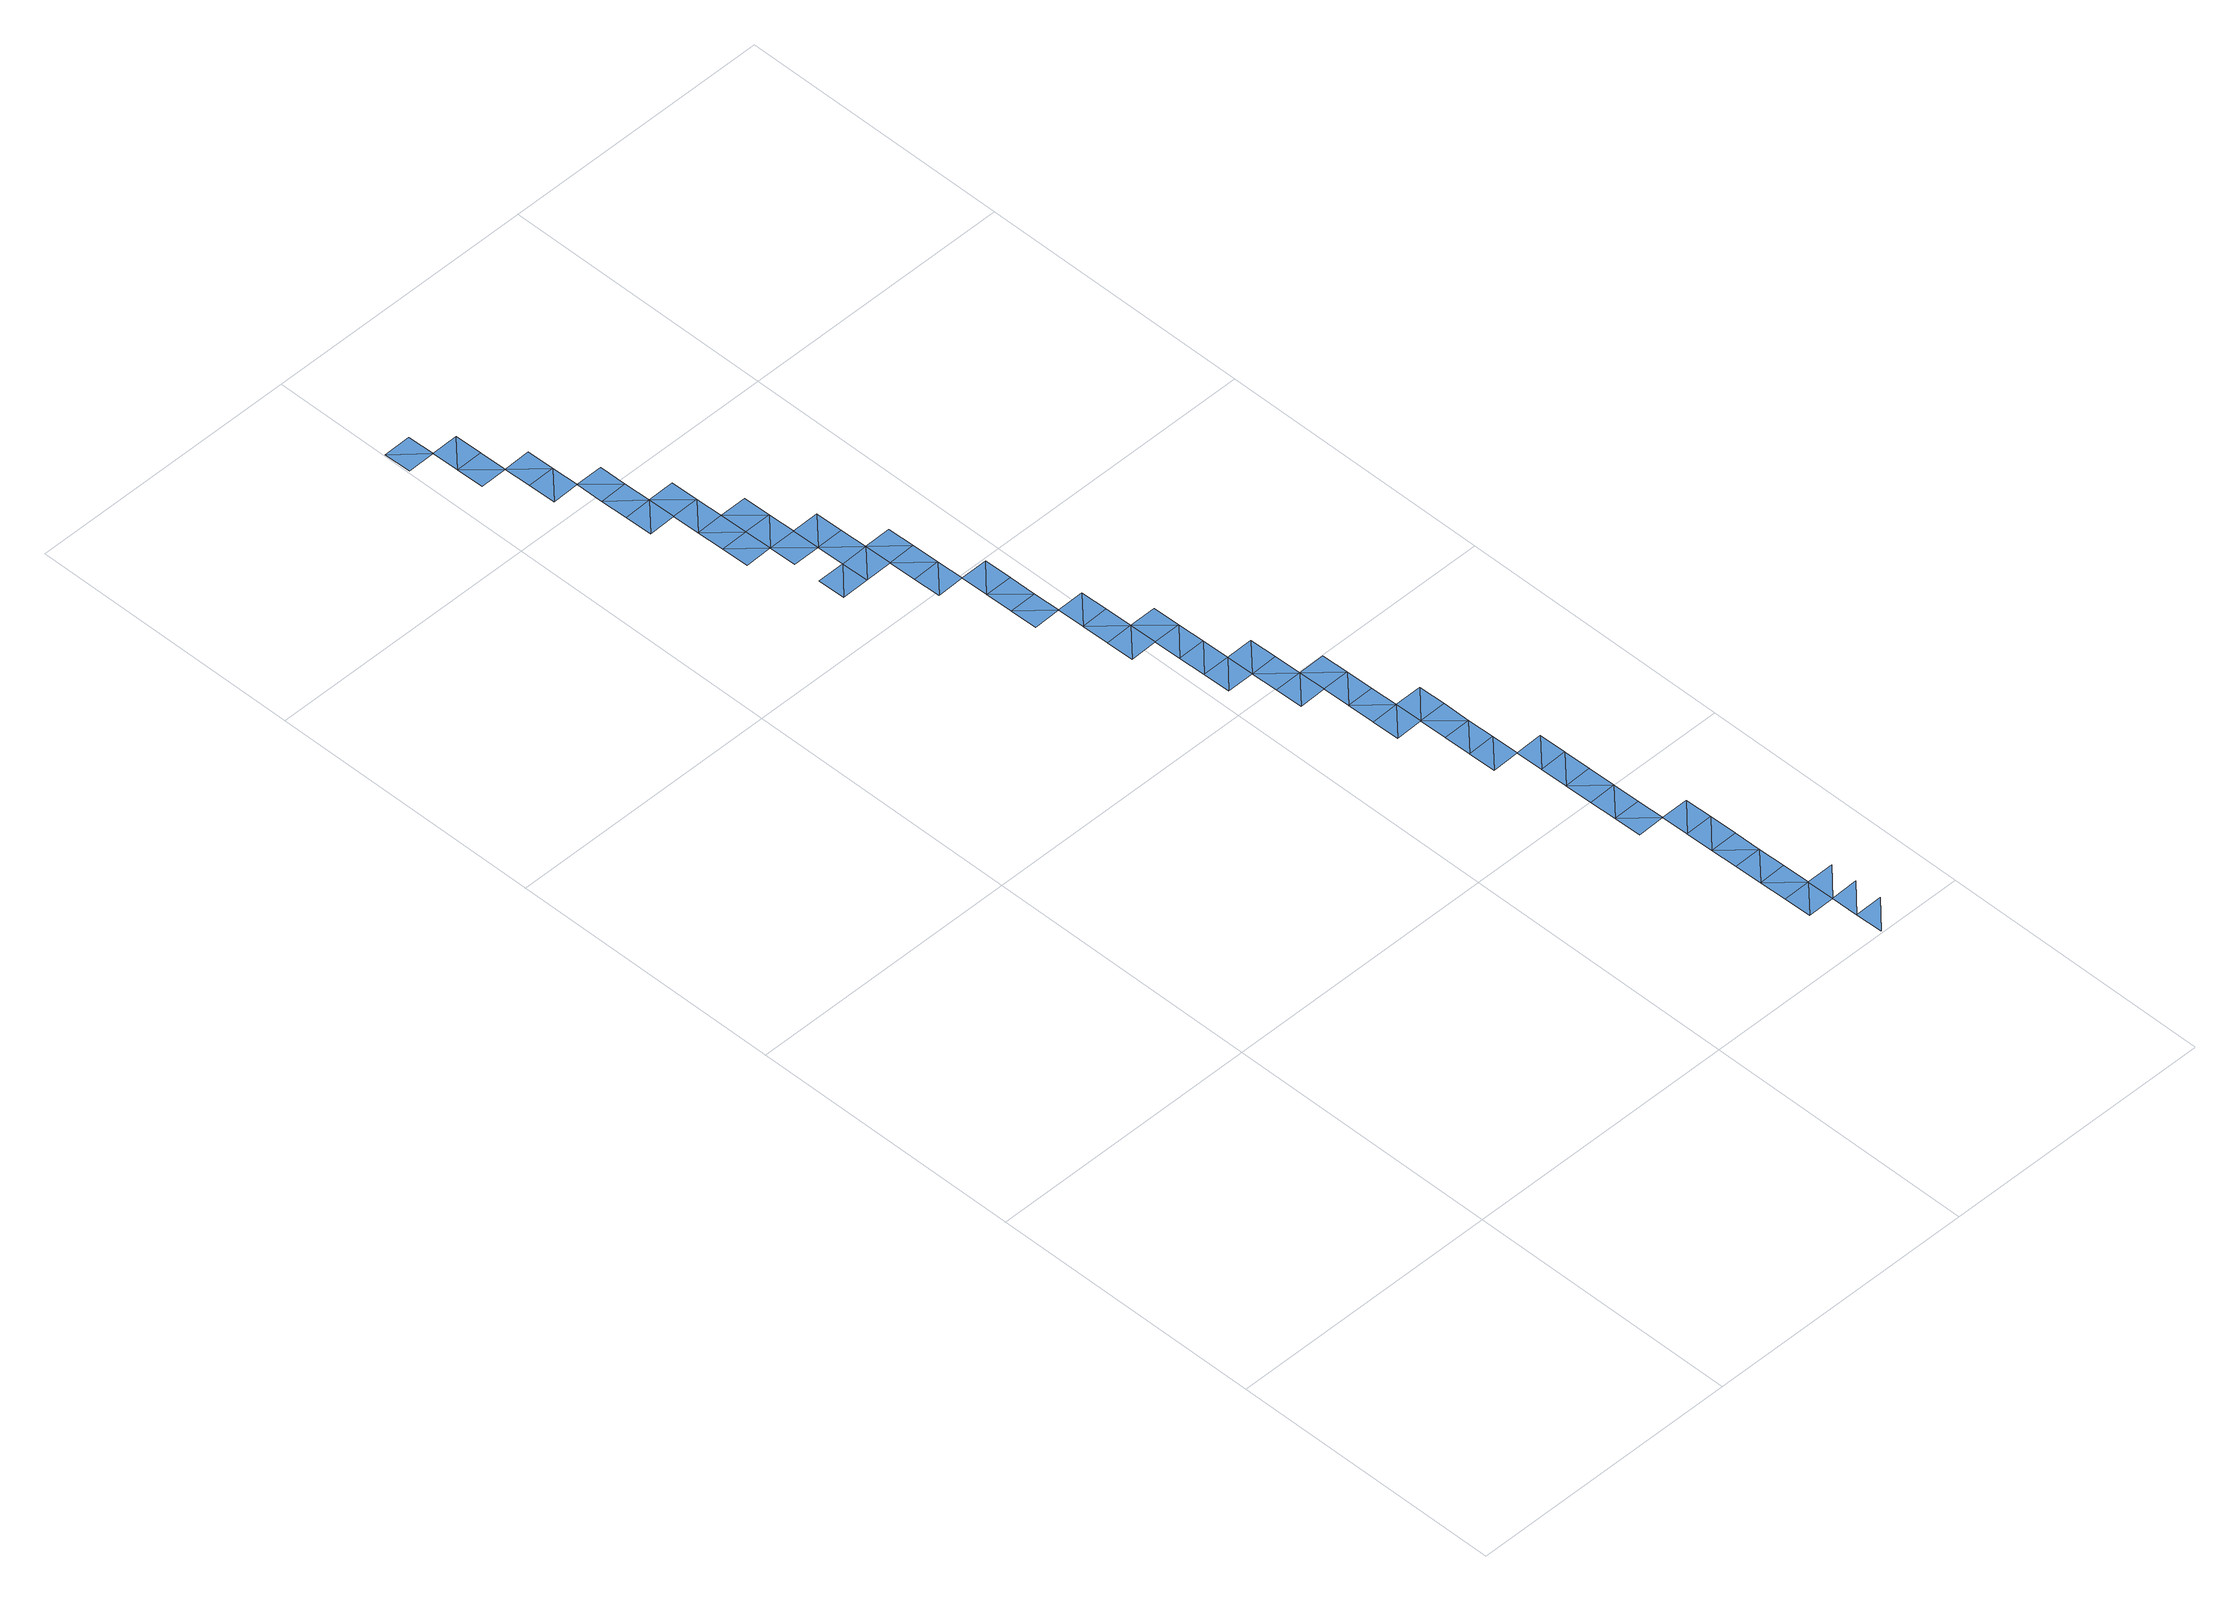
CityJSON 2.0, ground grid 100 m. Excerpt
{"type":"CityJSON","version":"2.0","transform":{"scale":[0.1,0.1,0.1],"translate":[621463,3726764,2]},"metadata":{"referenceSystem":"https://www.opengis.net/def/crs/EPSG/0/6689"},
"CityObjects":{
"waterbody1":{"type":"WaterBody","attributes":{"name":"福岡県津波浸水想定図","class":"1140","function":"2","WaterBodyTsunamiRiskAttribute.description":"1","WaterBodyTsunamiRiskAttribute.rank":"3"},"geometry":[{"type":"MultiSurface","lod":"1","boundaries":[[[0,1,2]],[[0,2,3]],[[4,5,6]],[[7,8,9]],[[9,10,7]],[[6,11,12]],[[13,14,8]],[[10,15,7]],[[6,5,11]],[[12,16,15]],[[8,7,13]],[[16,7,15]],[[12,11,17]],[[18,14,13]],[[12,17,16]],[[5,19,11]],[[7,16,20]],[[21,22,23]],[[17,11,19]],[[5,24,19]],[[25,24,23]],[[17,19,26]],[[27,23,22]],[[28,29,30]],[[31,32,33]],[[34,35,36]],[[29,37,30]],[[23,27,25]],[[38,34,36]],[[39,40,41]],[[42,43,35]],[[32,44,45]],[[28,46,29]],[[47,48,49]],[[50,51,52]],[[53,54,41]],[[37,55,56]],[[57,58,59]],[[32,31,60]],[[61,52,51]],[[62,46,43]],[[58,38,59]],[[37,29,63]],[[44,32,60]],[[48,64,49]],[[65,31,54]],[[62,29,46]],[[35,34,42]],[[66,67,68]],[[69,70,71]],[[72,73,74]],[[37,63,55]],[[57,75,58]],[[74,49,72]],[[62,43,42]],[[76,34,38]],[[72,49,64]],[[77,76,38]],[[66,78,67]],[[79,80,81]],[[73,82,83]],[[38,58,77]],[[71,84,69]],[[85,29,62]],[[48,70,86]],[[87,73,72]],[[70,69,86]],[[82,73,87]],[[88,80,79]]]}]},
"waterbody2":{"type":"WaterBody","attributes":{"name":"福岡県津波浸水想定図","class":"1140","function":"2","WaterBodyTsunamiRiskAttribute.description":"1","WaterBodyTsunamiRiskAttribute.rank":"2"},"geometry":[{"type":"MultiSurface","lod":"1","boundaries":[[[89,90,91]],[[92,93,94]],[[91,90,95]],[[94,14,92]],[[5,96,23]],[[24,5,23]],[[97,22,21]],[[98,99,100]],[[97,101,22]],[[56,102,103]],[[98,101,99]],[[104,31,33]],[[54,31,104]],[[105,52,102]],[[56,105,102]],[[100,61,98]],[[106,101,98]],[[50,52,105]],[[44,71,45]],[[66,68,107]],[[108,109,110]],[[80,66,107]],[[44,84,71]],[[111,108,110]],[[79,81,109]],[[109,108,79]]]}]},
"waterbody3":{"type":"WaterBody","attributes":{"name":"福岡県津波浸水想定図","class":"1140","function":"2","WaterBodyTsunamiRiskAttribute.description":"1","WaterBodyTsunamiRiskAttribute.rank":"4"},"geometry":[{"type":"MultiSurface","lod":"1","boundaries":[[[95,112,91]],[[2,91,112]],[[92,90,93]],[[90,92,113]],[[22,101,106]],[[114,22,106]],[[67,115,75]],[[78,115,67]],[[115,58,75]],[[116,66,80]],[[111,83,117]],[[83,82,117]],[[58,115,118]],[[116,80,88]]]}]},
"waterbody4":{"type":"WaterBody","attributes":{"name":"福岡県津波浸水想定図","class":"1140","function":"2","WaterBodyTsunamiRiskAttribute.description":"1","WaterBodyTsunamiRiskAttribute.rank":"1"},"geometry":[{"type":"MultiSurface","lod":"1","boundaries":[[[21,119,120]],[[21,120,97]]]}]}
},
"vertices":[
[6,4572,1],[8,4472,2],[108,4474,2],[106,4574,1],[427,3480,3],[527,3482,3],[425,3580,2],[419,3880,2],[317,3978,1],[319,3878,2],[321,3778,2],[525,3582,2],[423,3680,2],[417,3980,1],[316,4078,2],[421,3780,2],[521,3782,1],[523,3682,2],[416,4080,1],[625,3584,1],[519,3882,1],[631,3284,1],[731,3286,1],[629,3384,1],[627,3484,1],[727,3486,1],[623,3684,1],[729,3386,1],[948,2390,2],[1046,2492,2],[946,2490,2],[1689,304,2],[1587,403,2],[1589,303,2],[1152,2194,2],[1052,2192,2],[1054,2092,2],[944,2590,2],[1154,2094,2],[1694,5,2],[1792,107,2],[1692,105,2],[1150,2294,2],[1050,2292,1],[1685,504,2],[1585,503,2],[1048,2392,1],[1479,800,1],[1579,802,2],[1477,900,1],[939,2890,2],[937,2990,2],[839,2888,2],[1790,207,2],[1691,205,2],[1042,2692,2],[942,2690,2],[1158,1894,2],[1256,1996,2],[1156,1994,2],[1687,404,2],[837,2988,2],[1148,2394,1],[1044,2592,2],[1577,902,1],[1789,306,2],[1362,1698,2],[1260,1796,2],[1262,1696,2],[1681,704,2],[1581,702,2],[1583,602,2],[1575,1002,1],[1473,1100,1],[1475,1000,1],[1258,1896,2],[1252,2196,1],[1254,2096,2],[1360,1798,2],[1465,1500,2],[1364,1598,2],[1366,1498,2],[1571,1202,2],[1471,1200,2],[1683,604,2],[1146,2494,1],[1679,804,2],[1573,1102,1],[1464,1600,2],
[112,4274,1],[212,4276,1],[110,4374,1],[314,4178,1],[214,4176,1],[216,4076,2],[210,4376,1],[529,3382,2],[633,3184,2],[835,3088,1],[735,3086,1],[737,2986,2],[733,3186,1],[841,2788,2],[842,2688,2],[1591,203,2],[940,2790,2],[833,3188,1],[1264,1596,2],[1467,1400,2],[1367,1398,2],[1369,1298,2],[1469,1300,2],
[208,4476,1],[312,4278,1],[831,3288,1],[1358,1898,1],[1462,1700,2],[1569,1302,2],[1356,1998,1],
[531,3282,2],[533,3182,2]
]}
